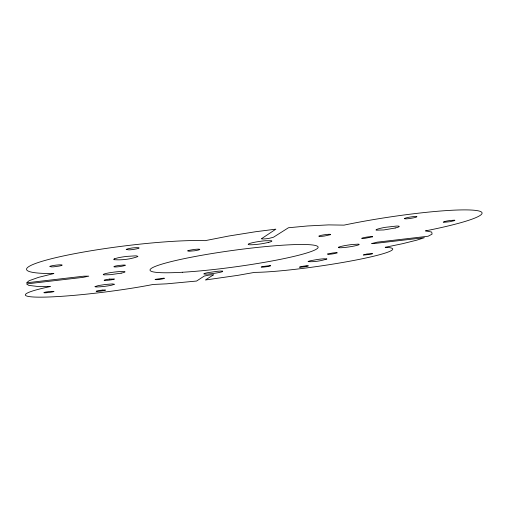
<?xml version="1.0" encoding="UTF-8"?>
<svg xmlns="http://www.w3.org/2000/svg" width="507" height="507" viewBox="0 0 507 507"><rect width="100%" height="100%" fill="white"/><g stroke="black" fill="none" stroke-linecap="round" stroke-linejoin="round"><path stroke-width="0.76" d="M187.837 250.876L188.94 251.238L194.403 250.794A6.09 0.672 -7.6 0 0 199.403 249.222L198.655 249.165A6.09 0.672 -7.6 0 0 193.11 249.615L190.233 250.122A6.09 0.672 -7.6 0 0 187.78 250.883M372.626 236.801L364.159 238.486A5.533 0.551 -8.5 0 1 361.675 238.36L361.928 238.182A5.533 0.551 -8.5 0 1 368.152 236.889A5.533 0.551 -8.5 0 1 372.601 236.807M95.05 286.594L98.402 285.568L105.602 284.459L112.332 283.926L114.626 284.281L111.204 285.308A9.855 0.875 -7.2 0 1 100.456 286.772A9.855 0.875 -7.2 0 1 95.101 286.594M395.187 228.011L383.837 229.95L376.226 230.165A11.781 1.229 -8.7 0 1 385.428 227.313L396.518 226.059A11.781 1.229 -8.7 0 1 395.181 228.011M366.992 254.083L369.407 253.741A4.721 0.399 -8.4 0 1 372.113 253.544L372.512 253.589A4.721 0.399 -8.4 0 1 370.028 254.394L363.399 255.084A4.721 0.399 -8.4 0 1 366.973 254.083M102.401 290.112L105.082 289.979A4.734 0.399 -7.2 0 1 104.727 290.422L101.742 290.967A4.734 0.399 -7.2 0 1 96.159 291.246A4.734 0.399 -7.2 0 1 102.389 290.112M306.133 265.858L308.37 265.871L306.146 266.505A4.487 0.368 -8.1 0 1 302.774 267.018L301.697 267.132A4.512 0.368 -8.1 0 1 299.447 267.132L300.74 266.682A4.512 0.368 -8.1 0 1 306.152 265.858M269.933 265.617L262.455 266.593A4.766 0.412 -7.9 0 0 263.729 267.069L267.316 266.606A4.753 0.412 -7.9 0 0 270.085 266.017L270.523 265.852A4.766 0.412 -7.9 0 0 269.946 265.617M222.326 271.118L222.712 271.505A9.62 0.849 -7.7 0 1 214.157 273.349L211.692 273.672A9.62 0.849 -7.7 0 1 205.557 274.141L203.846 273.964A9.62 0.849 -7.7 0 1 207.845 272.646L217.408 271.289A9.62 0.849 -7.7 0 1 222.332 271.118M126.243 249.482L128.943 249.862A6.591 0.78 -7.2 0 0 133.778 249.4C146.022 247.232 133.937 247.334 130.046 248.373A6.591 0.78 -7.2 0 0 126.23 249.482M213.39 274.895L205.405 279.991L237.758 275.364L254.628 272.367A75.816 6.521 -8.2 0 0 354.608 260.294A75.816 6.521 -8.2 0 0 385.206 247.302L402.476 243.715L416.703 240.172L424.378 237.701L373.843 243.556A5.209 0.488 -8.5 0 1 371.637 243.569L377.031 242.181L428.111 236.237L432.097 234.12L431.717 232.048L425.43 230.888A94.581 9.918 -8.7 0 0 472.816 210.145A94.581 9.918 -8.7 0 0 344.006 225.127L328.555 224.893L307.534 225.964L288.451 227.751L273.482 237.225L269.318 238.315A6.166 0.697 -8 0 1 261.435 238.765L275.859 229.151L255.534 231.743L228.974 235.989L205.107 240.667A99.042 11.059 -7.2 0 0 62.247 256.206A99.042 11.059 -7.2 0 0 53.875 273.558L38.557 277.348L29.083 280.726L26.624 282.805L83.579 276.201L88.757 276.15L82.971 277.373L26.548 283.914L28.753 285.378L37.207 286.411L50.364 286.544A79.371 7.047 -7.2 0 0 44.458 297.115A79.371 7.047 -7.2 0 0 153.133 284.459L166.714 283.838L196.596 281.043L204.163 276.1L208.326 275.2A4.715 0.406 -7.7 0 1 211.742 274.838L213.39 274.895M49.946 266.34C51.327 267.677 56.404 266.27 58.901 266.112A6.293 0.697 -6.8 0 0 60.504 264.825A6.293 0.697 -6.8 0 0 50.63 266.093L49.946 266.34M327.63 254.045L328.809 254.318A4.943 0.444 -8.3 0 0 333.524 253.76L337.066 252.942A4.943 0.444 -8.3 0 0 336.68 252.651L335.926 252.663A4.943 0.444 -8.3 0 0 332.503 253.018L327.63 254.045M338.898 247.112L338.473 247.435A10.476 0.989 -8.4 0 0 341.287 247.733L345.787 247.346A10.476 0.989 -8.4 0 0 358.715 244.811A10.457 0.989 -8.4 0 0 358.056 244.146L351.928 244.545A10.476 0.989 -8.4 0 0 338.917 247.112M326.819 258.982C320.937 260.978 314.277 262.011 308.098 261.631A9.475 0.811 -8.2 0 1 310.861 260.661L317.54 259.47A9.43 0.811 -8.2 0 1 324.176 258.773L326.819 258.982M53.875 291.462L53.672 291.601A5.045 0.444 -6.9 0 1 50.054 292.349L46.283 292.748A5.045 0.444 -6.9 0 1 44.065 292.507A5.045 0.444 -6.9 0 1 49.002 291.588L53.875 291.462M404.865 218.321L404.586 218.726L405.93 218.847A6.261 0.691 -8.9 0 0 410.106 218.454A6.287 0.691 -8.9 0 0 416.805 216.85A6.287 0.691 -8.9 0 0 412.324 216.736A6.287 0.691 -8.9 0 0 404.865 218.321M114.246 258.868L113.714 259.647C121.769 260.281 130.331 259.305 137.923 256.542L136.941 255.959L135.261 255.858L126.94 256.384A12.314 1.369 -7.2 0 0 117.903 257.822L114.246 258.868M114.195 266.473L113.948 266.821L114.405 266.916A5.805 0.608 -7.2 0 0 120.603 266.486C133.525 264.014 116.356 265.275 114.195 266.473M155.18 279.376C156.365 280.225 161.987 279.142 164.452 278.394A4.912 0.437 -7.4 0 0 163.488 278.197L155.18 279.376M330.279 234.722L324.55 236.015A5.926 0.634 -8.3 0 1 319.017 235.996A5.926 0.634 -8.3 0 1 327.68 234.367L328.878 234.297A5.926 0.634 -8.3 0 1 330.279 234.722M444.449 221.603L443.695 221.857A5.894 0.596 -9 0 0 443.726 222.313L449.829 221.724L454.424 220.64A5.907 0.596 -9 0 0 454.437 220.177L449.817 220.526A5.894 0.596 -9 0 0 444.449 221.597M268.716 242.378L263.577 243.449A11.959 1.306 -8 0 1 252.106 244.748L250.116 244.767A11.991 1.312 -8 0 1 248.455 244A11.959 1.306 -8 0 1 265.573 240.743L271.391 240.724A11.959 1.306 -8 0 1 268.723 242.378M121.122 273.159L110.494 274.674L104.328 274.889A10.983 1.084 -7.2 0 1 105.171 273.691A10.983 1.084 -7.2 0 1 115.07 271.993A11.015 1.084 -7.2 0 1 122.523 271.454L124.88 271.676A10.983 1.084 -7.2 0 1 121.122 273.159M109.677 279.097L108.321 279.275A5.209 0.488 -7.2 0 0 104.169 280.365L107.541 280.314A5.209 0.488 -7.2 0 0 114.405 279.04L109.677 279.097M182.273 272.259A84.827 8.302 -7.8 0 0 317.3 248.519A84.827 8.302 -7.8 0 0 202.667 255.122A84.827 8.302 -7.8 0 0 182.273 272.259"/></g></svg>
